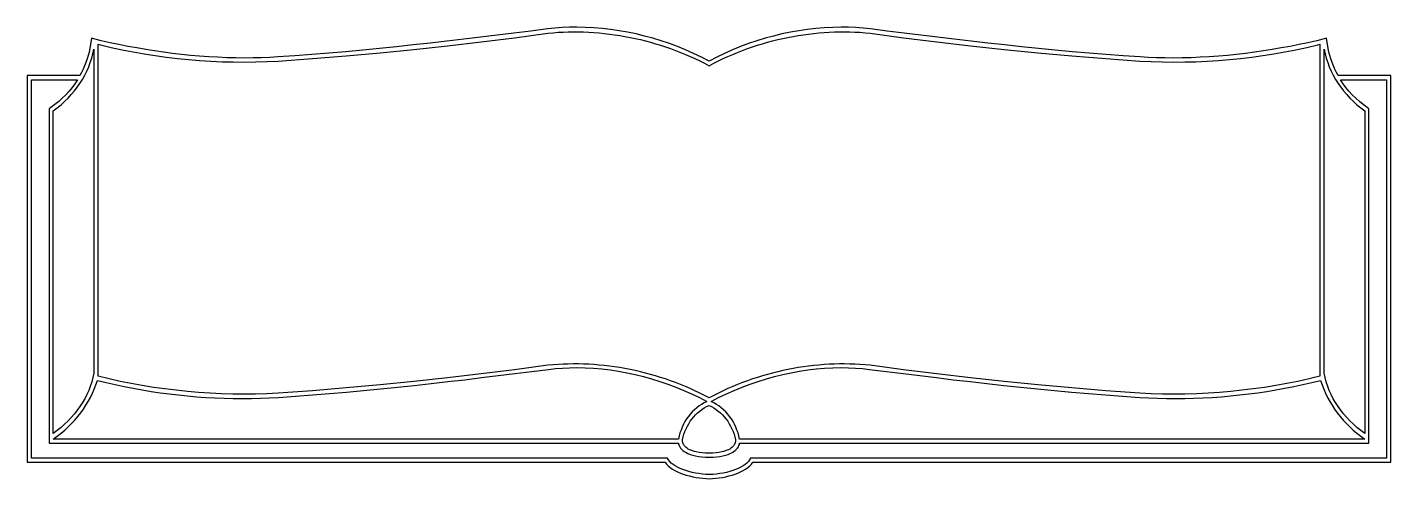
# Model space of a CAD drawing. Header units: metres. Extents: x -6.6 to 22.9, y -1.7 to 8.1.
import ezdxf

# ---------------------------------------------------------------- set-up
doc = ezdxf.new("R2010")
doc.units = ezdxf.units.M

msp = doc.modelspace()

# ---------------------------------------------------------------- linework, layer by layer
at = {"layer": 'PANEL11.PLT', "color": 7}
for points in [[(8.185, -1.719), (8.256, -1.715), (8.327, -1.709), (8.399, -1.7), (8.47, -1.689), (8.54, -1.675), (8.609, -1.659), (8.676, -1.641), (8.741, -1.619), (8.803, -1.596), (8.862, -1.57), (8.918, -1.541), (8.97, -1.51), (9.017, -1.477), (9.06, -1.441), (9.097, -1.402), (9.128, -1.361), (22.909, -1.361), (22.909, 7.006), (21.772, 7.005), (21.735, 7.075), (21.7, 7.145), (21.669, 7.217), (21.641, 7.29), (21.615, 7.364), (21.593, 7.438), (21.575, 7.514), (21.559, 7.59), (21.519, 7.811), (21.311, 7.757), (21.12, 7.715), (20.928, 7.675), (20.736, 7.637), (20.543, 7.602), (20.35, 7.569), (20.157, 7.538), (19.963, 7.51), (19.768, 7.485), (19.574, 7.462), (19.379, 7.442), (19.184, 7.425), (18.988, 7.411), (18.793, 7.4), (18.597, 7.392), (18.401, 7.387), (18.205, 7.385), (18.027, 7.386), (17.848, 7.391), (17.67, 7.398), (17.492, 7.408), (17.124, 7.433), (16.757, 7.46), (16.391, 7.49), (16.025, 7.522), (15.66, 7.555), (15.296, 7.591), (14.931, 7.628), (14.568, 7.667), (14.204, 7.707), (13.842, 7.748), (13.479, 7.791), (13.117, 7.834), (12.754, 7.878), (12.393, 7.923), (12.031, 7.968), (11.669, 8.013), (11.512, 8.03), (11.354, 8.042), (11.195, 8.049), (11.035, 8.051), (10.853, 8.048), (10.67, 8.039), (10.486, 8.024), (10.303, 8.002), (10.119, 7.976), (9.936, 7.943), (9.754, 7.905), (9.572, 7.861), (9.392, 7.811), (9.213, 7.757), (9.035, 7.696), (8.86, 7.631), (8.686, 7.561), (8.514, 7.485), (8.345, 7.405), (8.179, 7.32), (8.013, 7.405), (7.844, 7.485), (7.672, 7.561), (7.498, 7.631), (7.322, 7.696), (7.144, 7.757), (6.965, 7.811), (6.785, 7.861), (6.603, 7.905), (6.42, 7.943), (6.237, 7.976), (6.054, 8.002), (5.87, 8.024), (5.687, 8.039), (5.503, 8.048), (5.321, 8.051), (5.161, 8.049), (5.003, 8.042), (4.844, 8.03), (4.687, 8.013), (4.325, 7.968), (3.963, 7.923), (3.602, 7.878), (3.239, 7.834), (2.877, 7.791), (2.514, 7.748), (2.152, 7.707), (1.788, 7.667), (1.425, 7.628), (1.06, 7.591), (0.696, 7.555), (0.331, 7.522), (-0.035, 7.49), (-0.401, 7.46), (-0.768, 7.433), (-1.136, 7.408), (-1.314, 7.398), (-1.492, 7.391), (-1.671, 7.386), (-1.849, 7.385), (-2.045, 7.387), (-2.241, 7.392), (-2.437, 7.4), (-2.632, 7.411), (-2.828, 7.425), (-3.023, 7.442), (-3.218, 7.462), (-3.413, 7.485), (-3.607, 7.51), (-3.801, 7.538), (-3.994, 7.569), (-4.187, 7.602), (-4.38, 7.637), (-4.572, 7.675), (-4.764, 7.715), (-4.955, 7.757), (-5.163, 7.811), (-5.203, 7.59), (-5.219, 7.514), (-5.237, 7.438), (-5.259, 7.364), (-5.285, 7.29), (-5.313, 7.217), (-5.344, 7.145), (-5.379, 7.075), (-5.416, 7.005), (-6.553, 7.006), (-6.553, -1.361), (7.228, -1.361), (7.26, -1.402), (7.297, -1.441), (7.34, -1.477), (7.388, -1.51), (7.441, -1.541), (7.498, -1.57), (7.559, -1.596), (7.622, -1.619), (7.688, -1.641), (7.757, -1.659), (7.827, -1.675), (7.898, -1.689), (7.97, -1.7), (8.042, -1.709), (8.114, -1.715)], [(8.179, 0.032), (8.079, 0.085), (7.977, 0.136), (7.875, 0.186), (7.771, 0.233), (7.667, 0.278), (7.562, 0.322), (7.455, 0.363), (7.349, 0.402), (7.241, 0.44), (7.133, 0.475), (7.024, 0.509), (6.915, 0.54), (6.805, 0.569), (6.695, 0.597), (6.584, 0.622), (6.473, 0.645), (6.362, 0.666), (6.25, 0.686), (6.139, 0.703), (6.027, 0.718), (5.915, 0.731), (5.804, 0.742), (5.692, 0.751), (5.581, 0.758), (5.469, 0.763), (5.358, 0.765), (5.247, 0.766), (5.137, 0.764), (5.027, 0.761), (4.917, 0.755), (4.808, 0.747), (4.699, 0.738), (3.977, 0.64), (3.253, 0.548), (2.527, 0.463), (1.8, 0.384), (1.071, 0.312), (0.34, 0.246), (-0.393, 0.186), (-1.129, 0.133), (-1.375, 0.121), (-1.621, 0.113), (-1.867, 0.111), (-2.113, 0.113), (-2.359, 0.12), (-2.604, 0.132), (-2.85, 0.148), (-3.094, 0.169), (-3.338, 0.195), (-3.582, 0.225), (-3.825, 0.259), (-4.067, 0.298), (-4.307, 0.342), (-4.547, 0.389), (-4.786, 0.442), (-5.024, 0.498), (-5.024, 7.574), (-5.024, 7.681), (-4.974, 7.669), (-4.739, 7.614), (-4.503, 7.564), (-4.266, 7.517), (-4.028, 7.475), (-3.789, 7.438), (-3.55, 7.404), (-3.31, 7.376), (-3.069, 7.351), (-2.828, 7.331), (-2.586, 7.316), (-2.344, 7.305), (-2.101, 7.299), (-1.858, 7.297), (-1.615, 7.299), (-1.372, 7.306), (-1.129, 7.318), (-0.393, 7.372), (0.34, 7.431), (1.071, 7.497), (1.8, 7.57), (2.527, 7.649), (3.253, 7.734), (3.977, 7.825), (4.699, 7.923), (4.808, 7.933), (4.917, 7.941), (5.027, 7.947), (5.137, 7.95), (5.247, 7.952), (5.358, 7.951), (5.469, 7.948), (5.581, 7.943), (5.692, 7.937), (5.804, 7.928), (5.915, 7.917), (6.027, 7.904), (6.139, 7.888), (6.25, 7.871), (6.362, 7.852), (6.473, 7.831), (6.584, 7.808), (6.695, 7.782), (6.805, 7.755), (6.915, 7.726), (7.024, 7.694), (7.133, 7.661), (7.241, 7.625), (7.349, 7.588), (7.455, 7.549), (7.562, 7.507), (7.667, 7.464), (7.771, 7.419), (7.875, 7.371), (7.977, 7.322), (8.079, 7.271), (8.179, 7.218), (8.28, 7.271), (8.381, 7.322), (8.484, 7.371), (8.587, 7.419), (8.692, 7.464), (8.797, 7.507), (8.903, 7.549), (9.01, 7.588), (9.117, 7.625), (9.225, 7.661), (9.334, 7.694), (9.443, 7.726), (9.553, 7.755), (9.663, 7.782), (9.774, 7.808), (9.885, 7.831), (9.996, 7.852), (10.107, 7.871), (10.219, 7.888), (10.33, 7.904), (10.442, 7.917), (10.553, 7.928), (10.665, 7.937), (10.776, 7.943), (10.888, 7.948), (10.999, 7.951), (11.109, 7.952), (11.22, 7.95), (11.33, 7.947), (11.44, 7.941), (11.549, 7.933), (11.657, 7.923), (12.38, 7.825), (13.104, 7.734), (13.829, 7.649), (14.557, 7.57), (15.286, 7.497), (16.017, 7.431), (16.75, 7.372), (17.486, 7.318), (17.729, 7.306), (17.972, 7.299), (18.215, 7.297), (18.458, 7.299), (18.7, 7.305), (18.942, 7.316), (19.184, 7.331), (19.426, 7.351), (19.666, 7.376), (19.906, 7.404), (20.146, 7.438), (20.385, 7.475), (20.623, 7.517), (20.86, 7.564), (21.096, 7.614), (21.331, 7.669), (21.38, 7.681), (21.38, 7.574), (21.38, 0.498), (21.143, 0.442), (20.904, 0.389), (20.664, 0.342), (20.423, 0.298), (20.181, 0.259), (19.939, 0.225), (19.695, 0.195), (19.451, 0.169), (19.206, 0.148), (18.961, 0.132), (18.716, 0.12), (18.47, 0.113), (18.224, 0.111), (17.978, 0.113), (17.732, 0.121), (17.486, 0.133), (16.75, 0.186), (16.017, 0.246), (15.286, 0.312), (14.557, 0.384), (13.829, 0.463), (13.104, 0.548), (12.38, 0.64), (11.657, 0.738), (11.549, 0.747), (11.44, 0.755), (11.33, 0.761), (11.22, 0.764), (11.109, 0.766), (10.999, 0.765), (10.888, 0.763), (10.776, 0.758), (10.665, 0.751), (10.553, 0.742), (10.442, 0.731), (10.33, 0.718), (10.219, 0.703), (10.107, 0.686), (9.996, 0.666), (9.885, 0.645), (9.774, 0.622), (9.663, 0.597), (9.553, 0.569), (9.443, 0.54), (9.334, 0.509), (9.225, 0.475), (9.117, 0.44), (9.01, 0.402), (8.903, 0.363), (8.797, 0.322), (8.692, 0.278), (8.587, 0.233), (8.484, 0.186), (8.381, 0.136), (8.28, 0.085)], [(-5.993, -0.737), (-5.993, 6.241), (-5.907, 6.305), (-5.824, 6.373), (-5.746, 6.443), (-5.671, 6.517), (-5.601, 6.593), (-5.534, 6.672), (-5.472, 6.753), (-5.414, 6.837), (-5.36, 6.923), (-5.311, 7.011), (-5.266, 7.101), (-5.226, 7.192), (-5.191, 7.285), (-5.161, 7.38), (-5.135, 7.476), (-5.115, 7.574), (-5.115, 0.567), (-5.135, 0.47), (-5.161, 0.375), (-5.191, 0.281), (-5.226, 0.19), (-5.266, 0.101), (-5.311, 0.013), (-5.36, -0.072), (-5.414, -0.155), (-5.472, -0.236), (-5.534, -0.315), (-5.601, -0.392), (-5.671, -0.466), (-5.746, -0.537), (-5.824, -0.607), (-5.907, -0.673)], [(22.349, -0.737), (22.263, -0.673), (22.18, -0.607), (22.102, -0.537), (22.027, -0.466), (21.957, -0.392), (21.89, -0.315), (21.828, -0.236), (21.77, -0.155), (21.716, -0.072), (21.667, 0.013), (21.622, 0.101), (21.582, 0.19), (21.547, 0.281), (21.517, 0.375), (21.491, 0.47), (21.471, 0.567), (21.471, 7.574), (21.491, 7.476), (21.517, 7.38), (21.547, 7.285), (21.582, 7.192), (21.622, 7.101), (21.667, 7.011), (21.716, 6.923), (21.77, 6.837), (21.828, 6.753), (21.89, 6.672), (21.957, 6.593), (22.027, 6.517), (22.102, 6.443), (22.18, 6.373), (22.263, 6.305), (22.349, 6.241)], [(8.188, -1.629), (8.112, -1.624), (8.036, -1.617), (7.961, -1.608), (7.887, -1.595), (7.815, -1.58), (7.745, -1.563), (7.678, -1.543), (7.615, -1.521), (7.555, -1.497), (7.5, -1.47), (7.449, -1.442), (7.403, -1.411), (7.363, -1.379), (7.329, -1.344), (7.301, -1.309), (7.281, -1.271), (-6.463, -1.271), (-6.463, 6.914), (-5.467, 6.914), (-5.524, 6.829), (-5.585, 6.747), (-5.651, 6.668), (-5.721, 6.591), (-5.796, 6.517), (-5.874, 6.447), (-5.958, 6.379), (-6.045, 6.314), (-6.081, 6.287), (-6.081, 6.24), (-6.081, -0.949), (-5.993, -0.949), (7.517, -0.949), (7.522, -0.975), (7.532, -1.001), (7.545, -1.028), (7.563, -1.054), (7.585, -1.08), (7.612, -1.105), (7.644, -1.129), (7.682, -1.152), (7.724, -1.173), (7.772, -1.193), (7.826, -1.21), (7.885, -1.225), (7.95, -1.237), (8.021, -1.247), (8.099, -1.253), (8.183, -1.255), (8.267, -1.253), (8.344, -1.247), (8.415, -1.237), (8.48, -1.225), (8.538, -1.21), (8.591, -1.193), (8.638, -1.173), (8.68, -1.152), (8.716, -1.129), (8.747, -1.105), (8.774, -1.08), (8.795, -1.054), (8.812, -1.028), (8.825, -1.001), (8.834, -0.975), (8.839, -0.949), (22.35, -0.949), (22.438, -0.949), (22.438, 6.24), (22.438, 6.287), (22.401, 6.314), (22.314, 6.379), (22.231, 6.447), (22.152, 6.517), (22.078, 6.591), (22.007, 6.668), (21.942, 6.747), (21.881, 6.829), (21.824, 6.914), (22.819, 6.914), (22.819, -1.271), (9.076, -1.271), (9.056, -1.309), (9.029, -1.344), (8.996, -1.379), (8.957, -1.411), (8.913, -1.442), (8.863, -1.47), (8.81, -1.497), (8.752, -1.521), (8.69, -1.543), (8.625, -1.563), (8.557, -1.58), (8.487, -1.595), (8.414, -1.608), (8.34, -1.617), (8.265, -1.624)], [(-5.038, 0.407), (-4.846, 0.361), (-4.653, 0.318), (-4.46, 0.277), (-4.266, 0.239), (-4.072, 0.204), (-3.876, 0.172), (-3.681, 0.143), (-3.485, 0.117), (-3.288, 0.094), (-3.091, 0.074), (-2.894, 0.056), (-2.696, 0.042), (-2.498, 0.031), (-2.3, 0.023), (-2.102, 0.019), (-1.903, 0.017), (-1.709, 0.019), (-1.514, 0.023), (-1.319, 0.031), (-1.124, 0.042), (-0.755, 0.067), (-0.387, 0.095), (-0.02, 0.124), (0.347, 0.156), (0.713, 0.19), (1.079, 0.226), (1.444, 0.263), (1.808, 0.302), (2.172, 0.342), (2.536, 0.383), (2.899, 0.425), (3.262, 0.469), (3.624, 0.513), (3.986, 0.557), (4.348, 0.602), (4.71, 0.647), (4.861, 0.664), (5.013, 0.676), (5.167, 0.683), (5.321, 0.685), (5.501, 0.682), (5.681, 0.673), (5.861, 0.657), (6.042, 0.636), (6.223, 0.609), (6.403, 0.576), (6.583, 0.538), (6.761, 0.493), (6.939, 0.444), (7.116, 0.389), (7.291, 0.328), (7.464, 0.263), (7.635, 0.192), (7.803, 0.116), (7.97, 0.036), (8.133, -0.05), (8.074, -0.077), (8.018, -0.109), (7.964, -0.144), (7.912, -0.183), (7.863, -0.225), (7.817, -0.271), (7.773, -0.32), (7.732, -0.371), (7.694, -0.425), (7.659, -0.482), (7.627, -0.541), (7.598, -0.601), (7.573, -0.664), (7.551, -0.728), (7.532, -0.793), (7.517, -0.859), (-5.994, -0.859), (-5.907, -0.798), (-5.824, -0.734), (-5.744, -0.667), (-5.668, -0.597), (-5.595, -0.525), (-5.525, -0.45), (-5.46, -0.373), (-5.397, -0.294), (-5.339, -0.213), (-5.284, -0.129), (-5.234, -0.044), (-5.187, 0.043), (-5.143, 0.132), (-5.104, 0.222), (-5.069, 0.314)], [(21.394, 0.407), (21.425, 0.314), (21.46, 0.222), (21.499, 0.132), (21.543, 0.043), (21.59, -0.044), (21.64, -0.129), (21.695, -0.213), (21.753, -0.294), (21.816, -0.373), (21.881, -0.45), (21.951, -0.525), (22.024, -0.597), (22.1, -0.667), (22.18, -0.734), (22.263, -0.798), (22.35, -0.859), (8.839, -0.859), (8.824, -0.793), (8.805, -0.728), (8.783, -0.664), (8.758, -0.601), (8.729, -0.541), (8.697, -0.482), (8.662, -0.425), (8.624, -0.371), (8.583, -0.32), (8.539, -0.271), (8.493, -0.225), (8.444, -0.183), (8.392, -0.144), (8.338, -0.109), (8.282, -0.077), (8.223, -0.05), (8.386, 0.036), (8.553, 0.116), (8.721, 0.192), (8.892, 0.263), (9.065, 0.328), (9.24, 0.389), (9.417, 0.444), (9.595, 0.493), (9.773, 0.538), (9.953, 0.576), (10.133, 0.609), (10.314, 0.636), (10.495, 0.657), (10.675, 0.673), (10.855, 0.682), (11.035, 0.685), (11.189, 0.683), (11.343, 0.676), (11.495, 0.664), (11.646, 0.647), (12.008, 0.602), (12.37, 0.557), (12.732, 0.513), (13.094, 0.469), (13.457, 0.425), (13.82, 0.383), (14.184, 0.342), (14.548, 0.302), (14.912, 0.263), (15.277, 0.226), (15.643, 0.19), (16.009, 0.156), (16.376, 0.124), (16.743, 0.095), (17.111, 0.067), (17.48, 0.042), (17.675, 0.031), (17.87, 0.023), (18.065, 0.019), (18.259, 0.017), (18.458, 0.019), (18.656, 0.023), (18.854, 0.031), (19.052, 0.042), (19.25, 0.056), (19.447, 0.074), (19.644, 0.094), (19.841, 0.117), (20.037, 0.143), (20.232, 0.172), (20.428, 0.204), (20.622, 0.239), (20.816, 0.277), (21.009, 0.318), (21.202, 0.361)], [(8.184, -1.165), (8.104, -1.163), (8.03, -1.157), (7.964, -1.148), (7.904, -1.137), (7.862, -1.127), (7.824, -1.116), (7.79, -1.103), (7.759, -1.09), (7.731, -1.075), (7.707, -1.06), (7.685, -1.044), (7.667, -1.028), (7.651, -1.01), (7.638, -0.992), (7.627, -0.974), (7.619, -0.955), (7.612, -0.936), (7.608, -0.917), (7.606, -0.897), (7.605, -0.877), (7.619, -0.815), (7.637, -0.754), (7.658, -0.695), (7.683, -0.637), (7.71, -0.581), (7.74, -0.527), (7.774, -0.475), (7.809, -0.426), (7.848, -0.378), (7.889, -0.334), (7.932, -0.292), (7.977, -0.254), (8.025, -0.219), (8.074, -0.187), (8.125, -0.158), (8.178, -0.134), (8.231, -0.158), (8.282, -0.187), (8.331, -0.219), (8.379, -0.254), (8.424, -0.292), (8.467, -0.334), (8.508, -0.378), (8.547, -0.426), (8.582, -0.475), (8.616, -0.527), (8.646, -0.581), (8.673, -0.637), (8.698, -0.695), (8.719, -0.754), (8.737, -0.815), (8.751, -0.877), (8.75, -0.897), (8.748, -0.917), (8.744, -0.936), (8.737, -0.955), (8.729, -0.974), (8.718, -0.992), (8.705, -1.01), (8.689, -1.028), (8.671, -1.044), (8.649, -1.06), (8.625, -1.075), (8.597, -1.09), (8.566, -1.103), (8.532, -1.116), (8.494, -1.127), (8.452, -1.137), (8.394, -1.148), (8.332, -1.157), (8.262, -1.163)]]:
    msp.add_lwpolyline(points, close=True, dxfattribs=at)

doc.saveas('drawing.dxf')
